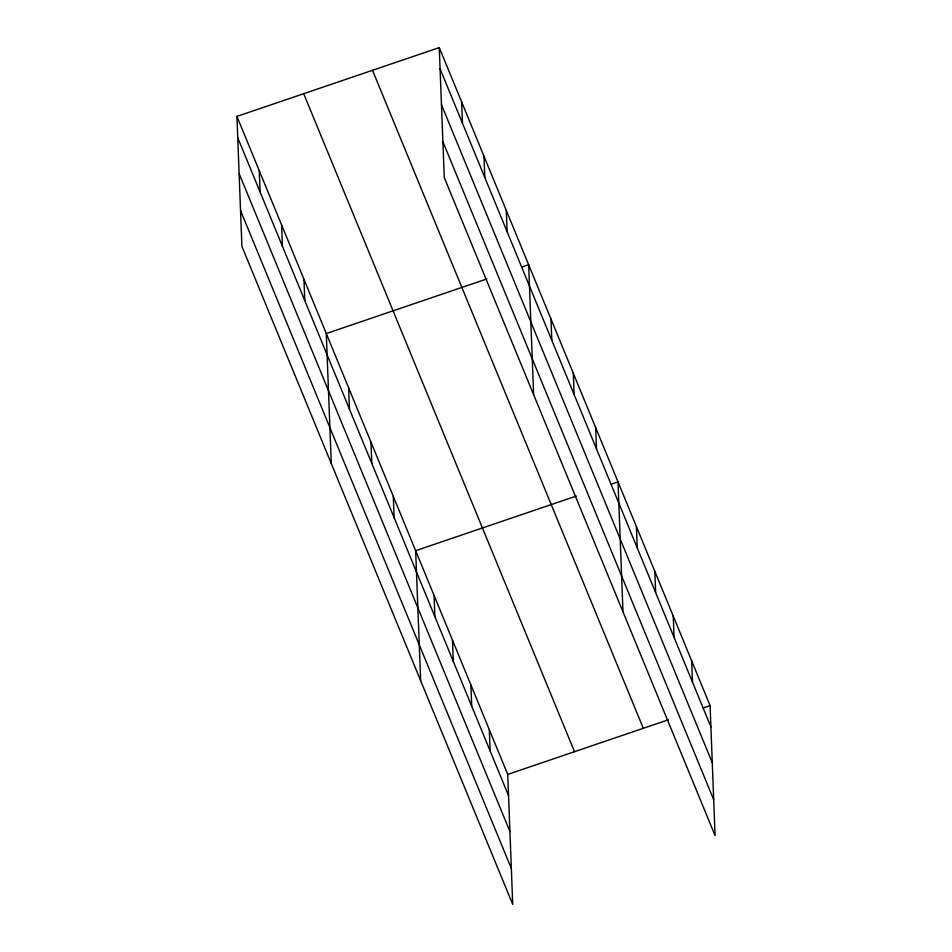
<?xml version="1.0" encoding="UTF-8"?>
<svg xmlns="http://www.w3.org/2000/svg" width="952" height="952" viewBox="0 0 952 952"><rect width="100%" height="100%" fill="white"/><g stroke="black" fill="none" stroke-linecap="round" stroke-linejoin="round"><path stroke-width="1.43" d="M236.929 116.406L507.725 774.404L512.723 904.4L241.915 246.413L236.929 116.406L439.277 47.6L710.085 705.587L715.071 835.594L444.275 177.596L439.277 47.6M486.912 278.924L326.286 333.545L331.284 463.553M521.684 267.107L528.646 264.739L533.632 394.735M576.269 496.063L415.655 550.684L420.653 680.68M611.053 484.235L618.003 481.879L623.001 611.874M507.725 774.404L668.34 719.783M703.123 707.955L710.085 705.587M440.098 68.877L710.894 726.864M441.478 104.756L712.274 762.742M442.894 141.717L713.691 799.704M372.506 70.305L643.302 728.292M303.7 93.701L574.508 751.687M237.738 137.683L508.546 795.67M239.119 173.561L509.927 831.56M240.547 210.535L511.343 868.521M691.664 660.843L692.485 682.12M673.254 616.099L674.064 637.376M654.833 571.355L655.654 592.632M636.424 526.611L637.233 547.888M595.666 427.591L596.487 448.868M573.33 373.303L574.139 394.58M550.982 319.015L551.803 340.292M506.297 210.451L507.118 231.729M483.961 156.164L484.782 177.441M489.316 729.66L490.125 750.938M461.625 101.888L462.434 123.153M470.895 684.916L471.716 706.194M452.486 640.172L453.307 661.45M434.064 595.428L434.885 616.706M393.319 496.397L394.128 517.674M370.971 442.121L371.792 463.386M348.634 387.833L349.443 409.11M303.95 279.269L304.771 300.534M281.613 224.981L282.423 246.259M259.265 170.694L260.086 191.971"/></g></svg>
